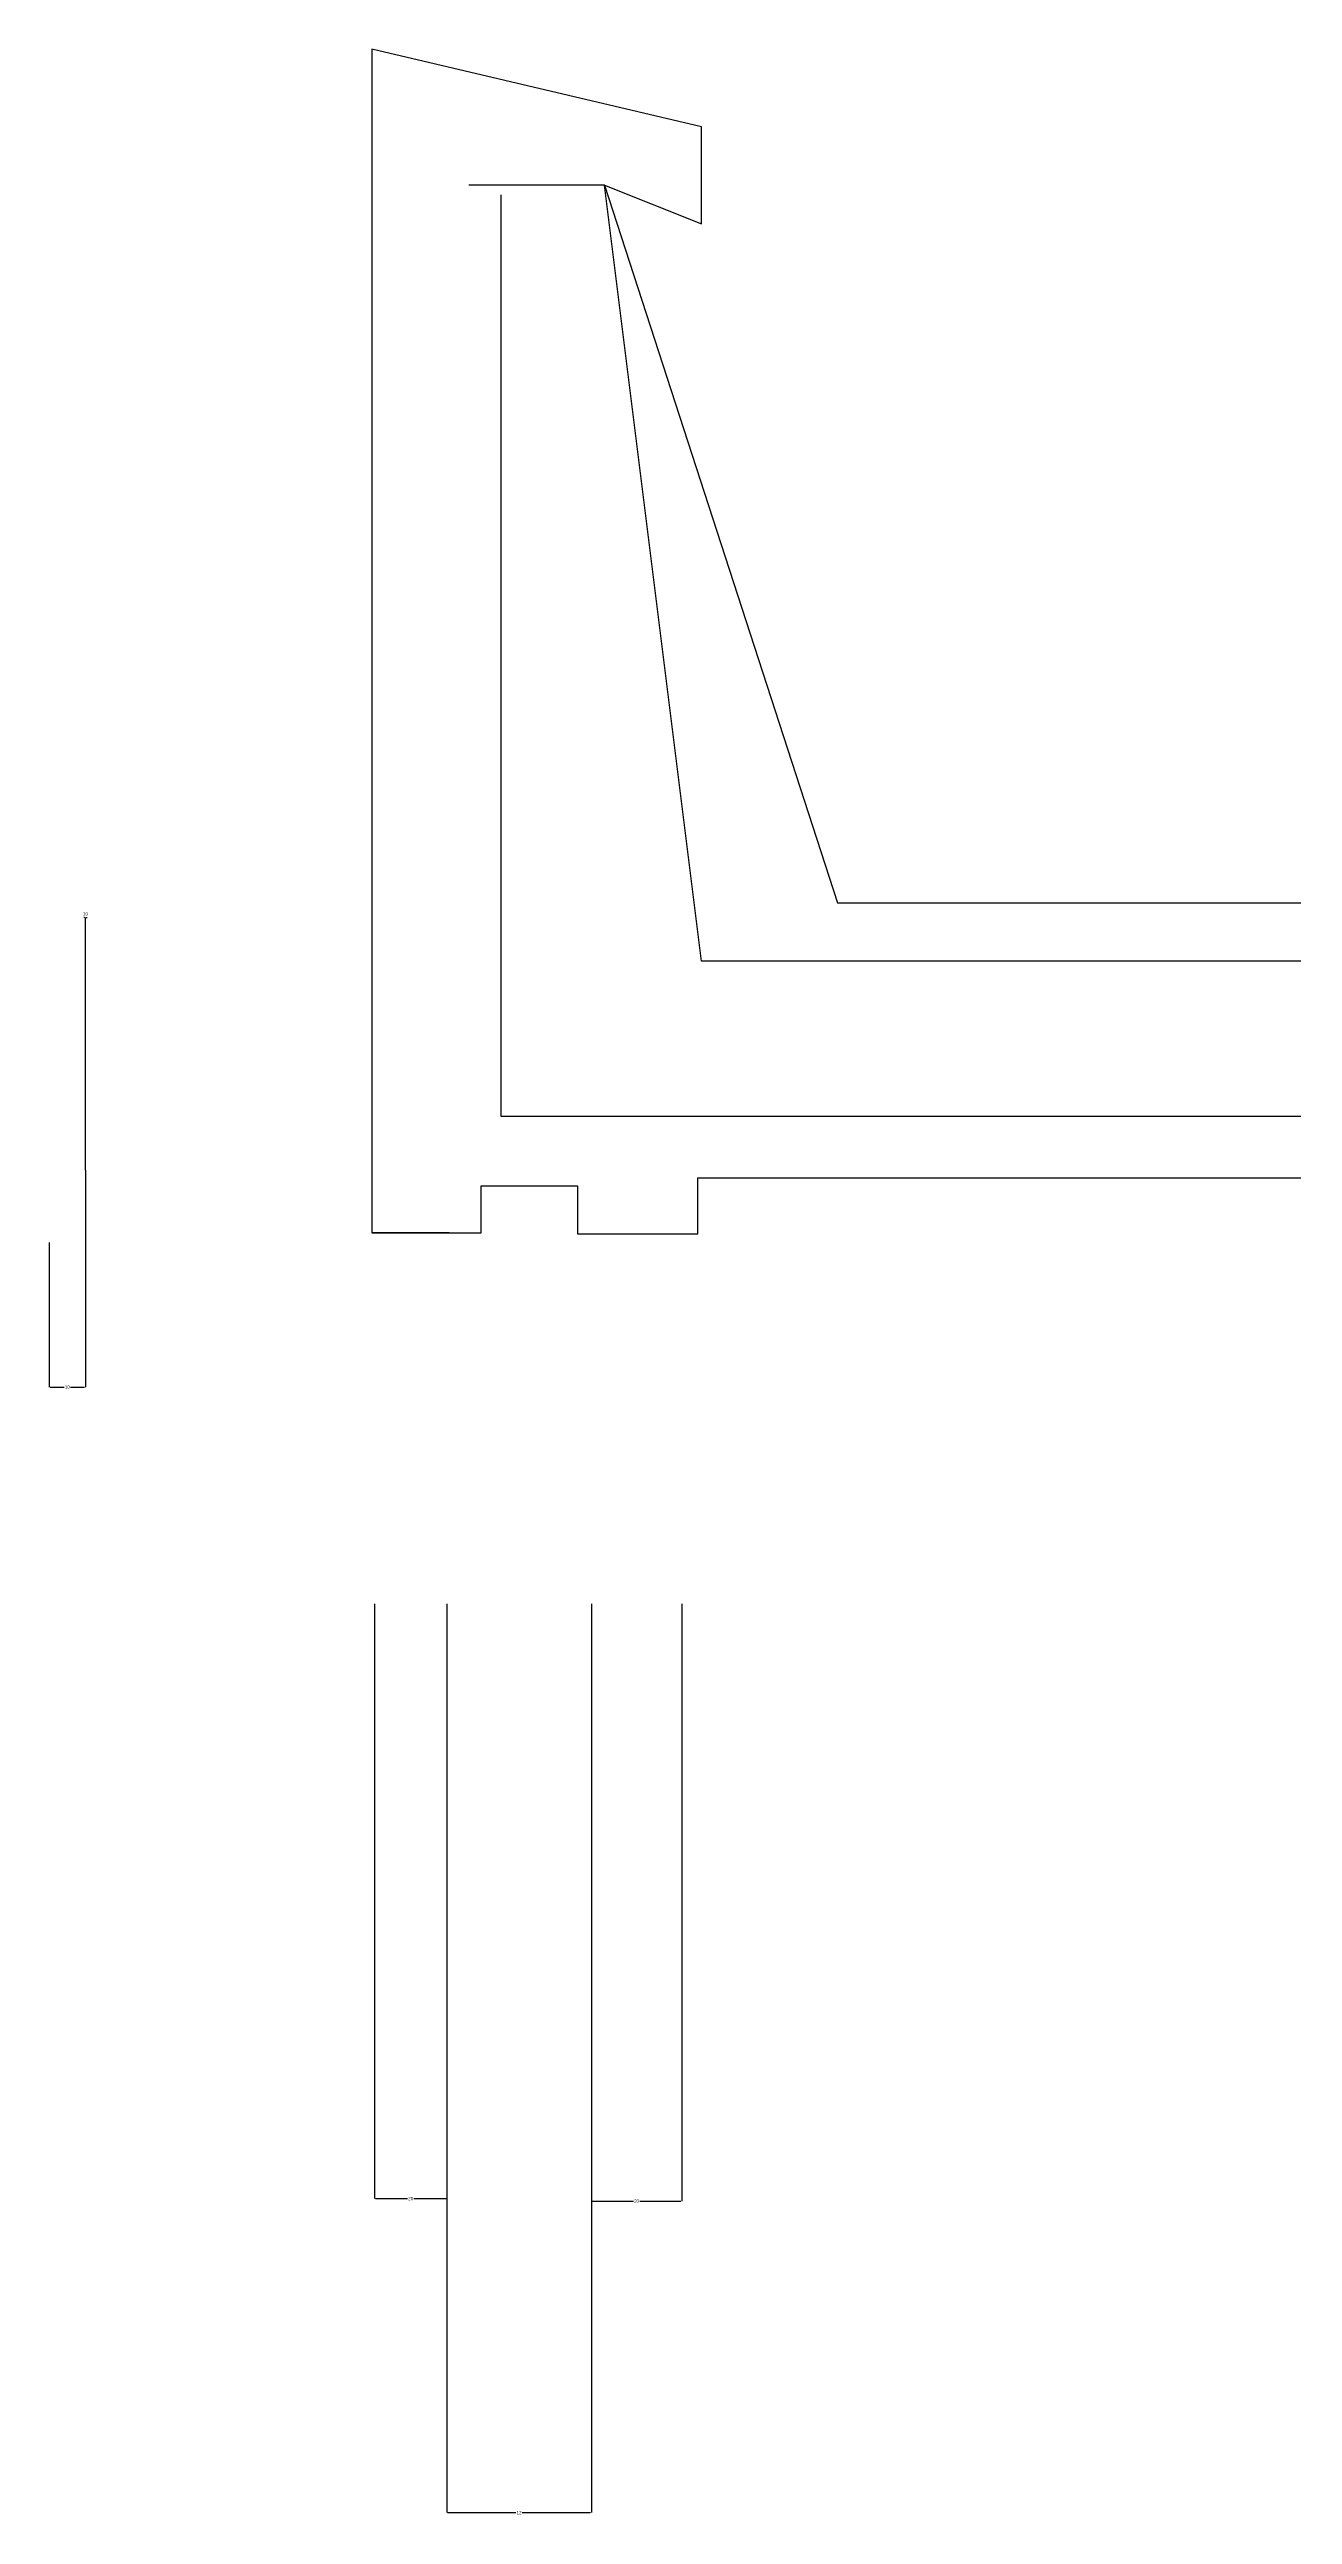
# Model space of a CAD drawing. Header units: metres. Extents: x 16744 to 19033, y 9054 to 10118.
# Drawn here: x 16744 to 17132, y 9348 to 10118 of the extents above; entities that cross this region are included whole.
import ezdxf

# ---------------------------------------------------------------- set-up
doc = ezdxf.new("R2010")
doc.units = ezdxf.units.M
doc.layers.add('PUB_DIM', color=3, linetype='Continuous')
doc.dimstyles.get("Standard").update_dxf_attribs({"dimtxt": 2.5, "dimasz": 2.5, "dimexe": 1.25, "dimexo": 0.625, "dimtad": 1, "dimcen": 2.5, "dimazin": 3, "dimtfac": 1, "dimtmove": 0, "dimatfit": 3})

# ---------------------------------------------------------------- blocks, each defined once
blk = doc.blocks.new('*D1')
for p, q in [((16912.91, 9632.31), (16912.91, 9445.74)), ((16941.13, 9632.31), (16941.13, 9445.74)), ((16913.16, 9445.74), (16926.02, 9445.74)), ((16928.02, 9445.74), (16940.88, 9445.74))]:
    blk.add_line(p, q)
at = {"layer": 'Defpoints'}
for p in [(16912.91, 9632.31), (16941.13, 9632.31), (16912.91, 9445.74)]:
    blk.add_point(p, dxfattribs=at)
at = {"layer": 'PUB_DIM', "insert": (16927.02, 9445.74), "char_height": 1, "attachment_point": 5}
blk.add_mtext('20', dxfattribs=at)
blk = doc.blocks.new('*D2')
for p, q in [((16867.75, 9632.31), (16867.75, 9348.42)), ((16912.91, 9632.31), (16912.91, 9348.42)), ((16868, 9348.42), (16889.33, 9348.42)), ((16891.33, 9348.42), (16912.66, 9348.42))]:
    blk.add_line(p, q)
at = {"layer": 'Defpoints'}
for p in [(16867.75, 9632.31), (16912.91, 9632.31), (16867.75, 9348.42)]:
    blk.add_point(p, dxfattribs=at)
at = {"layer": 'PUB_DIM', "insert": (16890.33, 9348.42), "char_height": 1, "attachment_point": 5}
blk.add_mtext('12', dxfattribs=at)
blk = doc.blocks.new('*D3')
for p, q in [((16845.17, 9632.31), (16845.17, 9446.5)), ((16867.75, 9632.31), (16867.75, 9446.5)), ((16845.42, 9446.5), (16855.46, 9446.5)), ((16857.46, 9446.5), (16867.5, 9446.5))]:
    blk.add_line(p, q)
at = {"layer": 'Defpoints'}
for p in [(16845.17, 9632.31), (16867.75, 9632.31), (16845.17, 9446.5)]:
    blk.add_point(p, dxfattribs=at)
at = {"layer": 'PUB_DIM', "insert": (16856.46, 9446.5), "char_height": 1, "attachment_point": 5}
blk.add_mtext('20', dxfattribs=at)
blk = doc.blocks.new('*D4')
for p, q in [((16754.6, 9846.75), (16754.35, 9846.75)), ((16754.85, 9767.75), (16754.85, 9846.75)), ((16754.85, 9790.32), (16754.85, 9846.75)), ((16754.85, 9846.75), (16754.85, 9846.75)), ((16755.1, 9846.75), (16755.35, 9846.75))]:
    blk.add_line(p, q)
at = {"layer": 'Defpoints'}
for p in [(16754.85, 9846.75), (16754.85, 9790.32), (16754.85, 9767.75)]:
    blk.add_point(p, dxfattribs=at)
at = {"layer": 'PUB_DIM', "insert": (16754.85, 9847.875), "char_height": 1, "attachment_point": 5}
blk.add_mtext('10', dxfattribs=at)
blk = doc.blocks.new('*D5')
for p, q in [((16754.85, 9767.75), (16754.85, 9700.03)), ((16743.56, 9745.17), (16743.56, 9700.03)), ((16743.81, 9700.03), (16748.205, 9700.03)), ((16750.205, 9700.03), (16754.6, 9700.03))]:
    blk.add_line(p, q)
at = {"layer": 'Defpoints'}
for p in [(16754.85, 9767.75), (16743.56, 9745.17), (16743.56, 9700.03)]:
    blk.add_point(p, dxfattribs=at)
at = {"layer": 'PUB_DIM', "insert": (16749.205, 9700.03), "char_height": 1, "attachment_point": 5}
blk.add_mtext('10', dxfattribs=at)

msp = doc.modelspace()

# ---------------------------------------------------------------- linework, layer by layer
for p, q in [((16844.27, 10117.91), (16844.27, 9748.22)), ((16947.33, 10093.67), (16844.27, 10117.91)), ((16947.33, 10063.37), (16947.33, 10093.67)), ((16917.02, 10075.49), (16874.58, 10075.49)), ((16917.02, 10075.49), (16947.33, 10063.37)), ((16878.46, 9748.22), (16878.46, 9762.9)), ((16878.46, 9762.9), (16908.54, 9762.9)), ((16908.54, 9762.9), (16908.54, 9747.85)), ((16946.14, 9765.41), (17512.65, 9765.41)), ((16946.14, 9747.85), (16946.14, 9765.41)), ((16868.52, 9748.22), (16844.27, 9748.22)), ((16844.27, 9748.22), (16868.52, 9748.22)), ((16868.52, 9748.22), (16878.46, 9748.22)), ((16908.54, 9747.85), (16946.14, 9747.85))]:
    msp.add_line(p, q)
for points in [[(16917.02, 10075.49), (16989.77, 9851.25)], [(16947.33, 9833.07), (16917.02, 10075.49)], [(16884.68, 9784.58), (16884.68, 10072.48)], [(16989.77, 9851.25), (17529.32, 9851.25)], [(18541.74, 9833.07), (16947.33, 9833.07)], [(18541.74, 9784.58), (16884.68, 9784.58)]]:
    msp.add_lwpolyline(points)

# ---------------------------------------------------------------- dimensions: what is measured, and where the dimension line sits
at = {"layer": 'PUB_DIM'}
for base, p1, p2, text, picture, middle in [((16754.85, 9846.75), (16754.85, 9767.75), (16754.85, 9790.32), '10', '*D4', (16754.85, 9847.875)), ((16743.56, 9700.03), (16743.56, 9745.17), (16754.85, 9767.75), '10', '*D5', (16749.205, 9700.03)), ((16845.17, 9446.5), (16845.17, 9632.31), (16867.75, 9632.31), '20', '*D3', (16856.46, 9446.5)), ((16867.75, 9348.42), (16867.75, 9632.31), (16912.91, 9632.31), '12', '*D2', (16890.33, 9348.42)), ((16912.91, 9445.74), (16912.91, 9632.31), (16941.13, 9632.31), '20', '*D1', (16927.02, 9445.74))]:
    dim = msp.add_linear_dim(base=base, p1=p1, p2=p2, text=text, dimstyle='Standard', dxfattribs=at)
    dim.commit()
    dim.dimension.update_dxf_attribs({"geometry": picture, "text_midpoint": middle})

doc.saveas('drawing.dxf')
